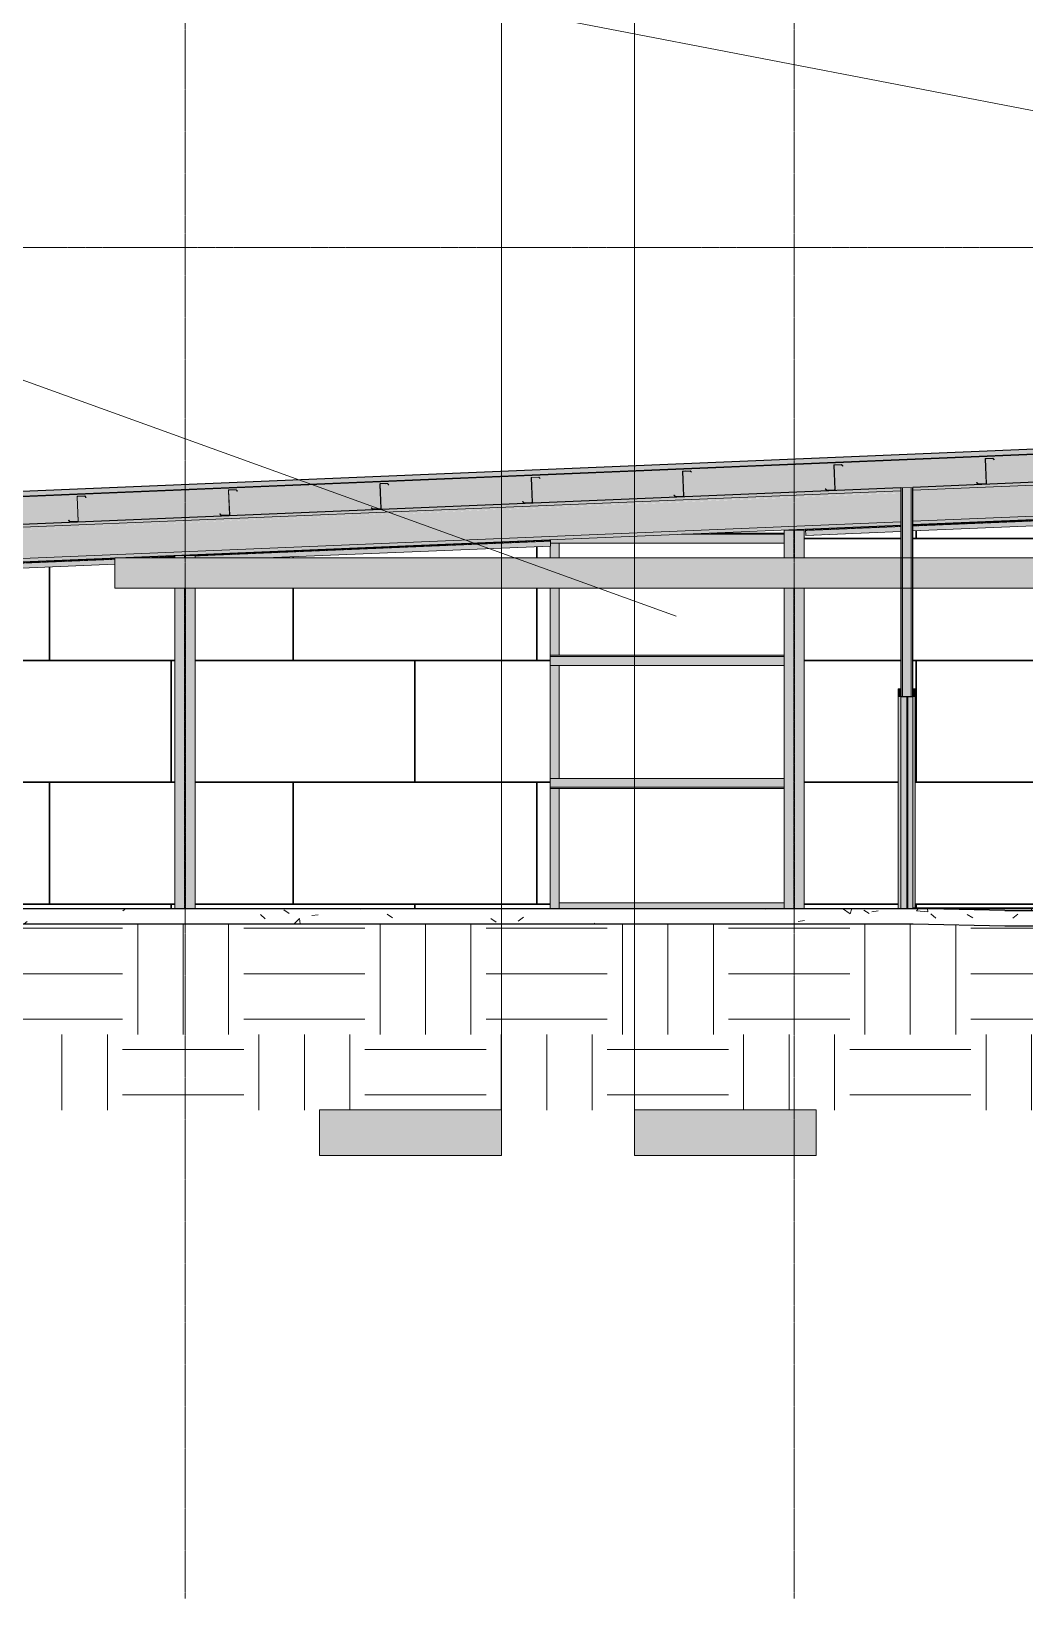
# Model space of a CAD drawing. Header units: inches. Extents: x 21380 to 98133, y -290 to 853.
# Drawn here: x 22253 to 22646, y -273 to 347 of the extents above; entities that cross this region are included whole.
import ezdxf

# ---------------------------------------------------------------- set-up
doc = ezdxf.new("R2010")
doc.units = ezdxf.units.IN
doc.header["$MEASUREMENT"] = 0
doc.linetypes.add('Grid Line 1_2_', pattern=[0.875, 0.5, -0.125, 0.125, -0.125])
doc.linetypes.add('Hidden 1_8_', pattern=[0.1875, 0.125, -0.0625])
for name, color, linetype, lineweight in [('A-ANNO-IDEN', 131, 'Continuous', 9), ('A-CLNG', 13, 'Continuous', 9), ('A-CLNG-PATT', 13, 'Continuous', 25), ('A-DOOR', 31, 'Continuous', 9), ('A-DOOR-FRAM', 31, 'Continuous', 9), ('A-FLOR', 192, 'Continuous', 9), ('A-FLOR-LEVL', 51, 'Continuous', 9), ('A-FLOR-PATT', 8, 'Continuous', 25), ('A-GLAZ-CWMG', 51, 'Continuous', 9), ('A-ROOF', 132, 'Continuous', 9), ('A-WALL', 113, 'Continuous', 9), ('A-WALL-PATT', 111, 'Continuous', 25), ('C-TOPO', 7, 'Continuous', 9), ('G-ANNO-SYMB', 111, 'Continuous', 9), ('I-WALL', 2, 'Continuous', 9), ('M-HVAC-DUCT', 70, 'Continuous', 9), ('S-BEAM', 12, 'Continuous', 9), ('S-COLS', 52, 'Continuous', 9), ('S-GRID', 1, 'Continuous', 9)]:
    doc.layers.add(name, color=color, linetype=linetype, lineweight=lineweight)
pattern_1 = [(45, (22097.104, 100.19), (-19.007, 19.007), []), (45, (22097.104, 128.99), (-19.007, 19.007), [])]

# ---------------------------------------------------------------- blocks, each defined once
blk = doc.blocks.new('Struct_Xcel_Sports Complex_rvt-1-Building Section - East_West looking North')
at = {"layer": 'A-FLOR-PATT', "lineweight": 9}
h = blk.add_hatch(dxfattribs=at)
h.set_pattern_fill('FP_9', style=0, pattern_type=2)
h.set_pattern_definition([(50, (22097.104, 100.19), (55.0854, -4.8198), [5.76, -63.36]), (355, (22097.104, 100.19), (-10.6557, 57.7685), [4.608, -50.688]), (100.451, (22101.695, 99.787), (44.4295, 52.9487), [4.895, -53.848]), (46.184, (22097.104, 115.55), (81.9644, -12.712), [8.64, -95.04]), (96.636, (22103.935, 114.49), (71.7815, 74.812), [7.343, -80.772]), (351.184, (22097.1, 115.55), (71.782, 74.812), [6.912, -76.032]), (21, (22104.784, 111.71), (45.842, -30.9215), [5.76, -63.36]), (326, (22104.784, 111.71), (18.687, 55.6915), [4.608, -50.688]), (71.451, (22108.605, 109.13), (64.529, 24.77), [4.895, -53.848]), (37.5, (22097.104, 100.189), (0.9339, 25.5668), [2.534, -47.539, 2.534, -48.922, -50.88]), (37.5, (22097.104, 100.189), (0.9339, 25.5668), [-101.53, 2.534, -48.346]), (7.5, (22097.104, 100.19), (20.204, 30.2913), [2.534, -26.803, 2.534, -46.387, -19.392]), (7.5, (22097.104, 100.19), (20.204, 30.2913), [-78.259, 2.534, -16.858]), (327.5, (22079.978, 100.19), (40.9978, -1.7324), [2.534, -16.666, 2.534, -57.37, -79.488]), (327.5, (22079.978, 100.19), (40.9978, -1.7324), [-79.104, 2.534, -76.954]), (317.5, (22072.298, 100.19), (44.7889, 7.6878), [2.534, -22.426, 2.534, -37.248, -56.448]), (317.5, (22072.298, 100.19), (44.7889, 7.6878), [-64.742, 2.534, -53.914])])
h.paths.add_polyline_path([(22638.66, -6.76), (22737.3, -6.76), (22772.64, -6), (22772.64, -0.02), (22737.3, -0.76), (22638.66, -0.76), (22602.28, 0), (22066.14, 0), (22066.14, -6), (22602.28, -6)], flags=0)
at = {"layer": 'A-FLOR', "color": 250, "lineweight": 25}
for p, q in [((22066.14, 0), (22602.28, 0)), ((22066.14, -6), (22602.28, -6)), ((22638.66, -0.76), (22602.28, 0)), ((22602.28, -6), (22638.66, -6.76)), ((22638.66, -0.76), (22737.3, -0.76)), ((22638.66, -6.76), (22737.3, -6.76))]:
    blk.add_line(p, q, dxfattribs=at)
blk = doc.blocks.new('Single-Flush - 36_ x 84_-1318930-Building Section - East_West looking North')
at = {"layer": 'A-DOOR', "lineweight": 13}
blk.add_hatch(color=256, dxfattribs=at).paths.add_polyline_path([(22600.15, 0), (22602.15, 0), (22602.15, 84), (22600.15, 84), (22600.15, 76.43)], flags=0)
at = {"layer": 'A-DOOR-FRAM', "lineweight": 13}
for points in [[(22597.4, 84), (22597.4, 87), (22596.4, 87), (22596.4, 84)], [(22602.15, 84), (22603.15, 84), (22603.15, 87), (22602.15, 87)], [(22597.4, 0), (22597.4, 84), (22596.4, 84), (22596.4, 0)], [(22602.28, 0), (22603.15, 0), (22603.15, 84), (22602.15, 84), (22602.15, 0)]]:
    blk.add_hatch(color=256, dxfattribs=at).paths.add_polyline_path(points, flags=0)
at = {"layer": 'A-DOOR', "lineweight": 13}
for p, q in [((22600.15, 0), (22600.15, 84)), ((22600.15, 84), (22602.15, 84)), ((22602.15, 84), (22602.15, 0)), ((22600.15, 0), (22602.15, 0))]:
    blk.add_line(p, q, dxfattribs=at)
at = {"layer": 'A-DOOR-FRAM', "lineweight": 13}
for p, q in [((22596.4, 84), (22596.4, 87)), ((22596.4, 87), (22597.4, 87)), ((22597.4, 87), (22597.4, 84)), ((22602.15, 87), (22602.15, 84)), ((22603.15, 87), (22602.15, 87)), ((22603.15, 84), (22603.15, 87)), ((22596.4, 84), (22597.4, 84)), ((22603.15, 84), (22602.15, 84))]:
    blk.add_line(p, q, dxfattribs=at)
at = {"layer": 'A-DOOR-FRAM'}
for p, q in [((22596.4, 0), (22596.4, 84)), ((22597.4, 84), (22597.4, 0)), ((22603.15, 84), (22603.15, 0))]:
    blk.add_line(p, q, dxfattribs=at)
blk = doc.blocks.new('W-Wide Flange - 1_-5_-1401438-Building Section - East_West looking North')
at = {"layer": 'S-BEAM'}
h = blk.add_hatch(color=256, dxfattribs=at)
h.paths.add_polyline_path([(22084.45, 144.09), (22597.4, 165.46), (22597.4, 166.57), (22084.4, 145.19), (22084.44, 144.24)], flags=0)
h.paths.add_polyline_path([(22602.15, 165.66), (22768.86, 172.6), (22768.82, 173.71), (22602.15, 166.74), (22602.15, 166.57)], flags=0)
h = blk.add_hatch(color=256, dxfattribs=at)
h.paths.add_polyline_path([(22084.48, 143.2), (22597.4, 164.63), (22597.4, 165.46), (22084.45, 144.06), (22084.47, 143.43)], flags=0)
h.paths.add_polyline_path([(22602.15, 164.77), (22768.9, 171.72), (22768.86, 172.6), (22602.15, 165.63), (22602.15, 164.82)], flags=0)
h = blk.add_hatch(color=256, dxfattribs=at)
h.paths.add_polyline_path([(22084.92, 132.71), (22597.4, 154.06), (22597.4, 164.57), (22084.48, 143.2), (22084.82, 135.02)], flags=0)
h.paths.add_polyline_path([(22602.15, 154.26), (22769.34, 161.22), (22768.86, 171.71), (22602.15, 164.77), (22602.15, 154.56)], flags=0)
h = blk.add_hatch(color=256, dxfattribs=at)
h.paths.add_polyline_path([(22084.96, 131.82), (22597.4, 153.22), (22597.4, 154.06), (22084.92, 132.71), (22084.96, 131.85)], flags=0)
h.paths.add_polyline_path([(22602.15, 153.37), (22769.37, 160.37), (22769.34, 161.22), (22602.15, 154.26), (22602.15, 153.38)], flags=0)
h = blk.add_hatch(color=256, dxfattribs=at)
h.paths.add_polyline_path([(22085.01, 130.46), (22597.4, 151.81), (22597.4, 153.17), (22084.96, 131.82)], flags=0)
h.paths.add_polyline_path([(22602.15, 152.01), (22769.43, 158.98), (22769.38, 160.34), (22602.15, 153.37)], flags=0)
for p, q in [((22602.15, 165.66), (22768.86, 172.6)), ((22768.82, 173.71), (22768.86, 172.6)), ((22768.86, 172.6), (22768.9, 171.72)), ((22768.9, 171.72), (22769.34, 161.22)), ((22084.45, 144.09), (22597.4, 165.46)), ((22602.15, 153.37), (22769.38, 160.34)), ((22602.15, 152.01), (22769.43, 158.98)), ((22769.34, 161.22), (22769.38, 160.34)), ((22769.38, 160.34), (22769.43, 158.98)), ((22084.96, 131.82), (22597.4, 153.17)), ((22085.01, 130.46), (22597.4, 151.81)), ((22084.45, 144.09), (22084.4, 145.19)), ((22084.48, 143.2), (22084.45, 144.09)), ((22084.92, 132.71), (22084.48, 143.2)), ((22084.96, 131.82), (22084.92, 132.71)), ((22085.01, 130.46), (22084.96, 131.82))]:
    blk.add_line(p, q, dxfattribs=at)
blk = doc.blocks.new('Girt_Z - 10_D-V14-Building Section - East_West looking North')
at = {"layer": 'S-BEAM'}
h = blk.add_hatch(dxfattribs=at)
h.set_pattern_fill('FP_1', color=256, style=0, pattern_type=2)
h.set_pattern_definition(pattern_1)
h.paths.add_polyline_path([(22627.94, 168.09), (22631.31, 168.23), (22631.12, 168.34), (22627.98, 168.21), (22627.51, 168.72), (22627.43, 168.65)], flags=0)
h.paths.add_polyline_path([(22631.31, 168.23), (22630.9, 178.04), (22630.79, 178.03), (22631.19, 168.42)], flags=0)
h.paths.add_polyline_path([(22634.33, 177.72), (22634.41, 177.8), (22633.91, 178.35), (22630.97, 178.23), (22630.97, 178.12), (22633.86, 178.24)], flags=0)
at = {"layer": 'S-BEAM', "lineweight": 15}
for p, q in [((22630.79, 178.03), (22631.19, 168.42)), ((22631.31, 168.23), (22630.9, 178.04)), ((22633.91, 178.35), (22630.97, 178.23)), ((22630.97, 178.12), (22633.86, 178.24)), ((22633.86, 178.24), (22634.33, 177.72)), ((22633.91, 178.35), (22634.41, 177.8)), ((22634.33, 177.72), (22634.41, 177.8)), ((22627.51, 168.72), (22627.43, 168.65)), ((22627.43, 168.65), (22627.94, 168.09)), ((22627.98, 168.21), (22627.51, 168.72)), ((22627.94, 168.09), (22631.31, 168.23)), ((22631.12, 168.34), (22627.98, 168.21))]:
    blk.add_line(p, q, dxfattribs=at)
for centre, radius, start, end in [((22630.98, 178.04), 0.187, 92.38594, 182.38594), ((22630.98, 178.04), 0.0782, 94.50866, 182.38594), ((22631.11, 168.41), 0.0782, 275.42831, 2.38594)]:
    blk.add_arc(centre, radius, start, end, dxfattribs=at)
blk = doc.blocks.new('Girt_Z - 10_D-V15-Building Section - East_West looking North')
at = {"layer": 'S-BEAM', "lineweight": 15}
for p, q in [((22570.84, 175.54), (22571.24, 165.92)), ((22571.36, 165.74), (22570.95, 175.54)), ((22573.96, 175.85), (22571.02, 175.73)), ((22571.02, 175.62), (22573.91, 175.74)), ((22573.91, 175.74), (22574.38, 175.23)), ((22573.96, 175.85), (22574.46, 175.3)), ((22574.38, 175.23), (22574.46, 175.3)), ((22567.56, 166.22), (22567.48, 166.15)), ((22567.48, 166.15), (22567.99, 165.6)), ((22568.04, 165.71), (22567.56, 166.22)), ((22567.99, 165.6), (22571.36, 165.74)), ((22571.17, 165.84), (22568.04, 165.71))]:
    blk.add_line(p, q, dxfattribs=at)
for centre, radius, start, end in [((22571.03, 175.54), 0.187, 92.38594, 182.38594), ((22571.03, 175.54), 0.0782, 94.50866, 182.38594), ((22571.17, 165.92), 0.0782, 275.42831, 2.38594)]:
    blk.add_arc(centre, radius, start, end, dxfattribs=at)
blk = doc.blocks.new('Girt_Z - 10_D-V16-Building Section - East_West looking North')
at = {"layer": 'S-BEAM'}
h = blk.add_hatch(dxfattribs=at)
h.set_pattern_fill('FP_1', color=256, style=0, pattern_type=2)
h.set_pattern_definition(pattern_1)
h.paths.add_polyline_path([(22508.04, 163.1), (22511.41, 163.24), (22511.23, 163.34), (22508.09, 163.21), (22507.62, 163.73), (22507.54, 163.65)], flags=0)
h.paths.add_polyline_path([(22511.41, 163.24), (22511, 173.04), (22510.9, 173.04), (22511.3, 163.42)], flags=0)
h.paths.add_polyline_path([(22514.43, 172.73), (22514.52, 172.8), (22514.01, 173.36), (22511.08, 173.23), (22511.08, 173.12), (22513.96, 173.24)], flags=0)
at = {"layer": 'S-BEAM', "lineweight": 15}
for p, q in [((22510.9, 173.04), (22511.3, 163.42)), ((22511.41, 163.24), (22511, 173.04)), ((22514.01, 173.36), (22511.08, 173.23)), ((22511.08, 173.12), (22513.96, 173.24)), ((22513.96, 173.24), (22514.43, 172.73)), ((22514.01, 173.36), (22514.52, 172.8)), ((22514.43, 172.73), (22514.52, 172.8)), ((22507.62, 163.73), (22507.54, 163.65)), ((22507.54, 163.65), (22508.04, 163.1)), ((22508.09, 163.21), (22507.62, 163.73)), ((22508.04, 163.1), (22511.41, 163.24)), ((22511.23, 163.34), (22508.09, 163.21))]:
    blk.add_line(p, q, dxfattribs=at)
for centre, radius, start, end in [((22511.08, 173.05), 0.187, 92.38594, 182.38594), ((22511.08, 173.05), 0.0782, 94.50866, 182.38594), ((22511.22, 163.42), 0.0782, 275.42831, 2.38594)]:
    blk.add_arc(centre, radius, start, end, dxfattribs=at)
blk = doc.blocks.new('Girt_Z - 10_D-V17-Building Section - East_West looking North')
at = {"layer": 'S-BEAM', "lineweight": 15}
for p, q in [((22450.95, 170.54), (22451.35, 160.92)), ((22451.47, 160.74), (22451.06, 170.55)), ((22454.06, 170.86), (22451.13, 170.74)), ((22451.13, 170.63), (22454.02, 170.75)), ((22454.02, 170.75), (22454.49, 170.23)), ((22454.06, 170.86), (22454.57, 170.3)), ((22454.49, 170.23), (22454.57, 170.3)), ((22447.67, 161.23), (22447.59, 161.15)), ((22447.59, 161.15), (22448.09, 160.6)), ((22448.14, 160.71), (22447.67, 161.23)), ((22448.09, 160.6), (22451.47, 160.74)), ((22451.28, 160.84), (22448.14, 160.71))]:
    blk.add_line(p, q, dxfattribs=at)
for centre, radius, start, end in [((22451.13, 170.55), 0.187, 92.38594, 182.38594), ((22451.13, 170.55), 0.0782, 94.50866, 182.38594), ((22451.27, 160.92), 0.0782, 275.42831, 2.38594)]:
    blk.add_arc(centre, radius, start, end, dxfattribs=at)
blk = doc.blocks.new('Girt_Z - 10_D-V18-Building Section - East_West looking North')
at = {"layer": 'S-BEAM'}
h = blk.add_hatch(dxfattribs=at)
h.set_pattern_fill('FP_1', color=256, style=0, pattern_type=2)
h.set_pattern_definition(pattern_1)
h.paths.add_polyline_path([(22388.15, 158.1), (22391.52, 158.24), (22391.33, 158.34), (22388.19, 158.21), (22387.72, 158.73), (22387.64, 158.66)], flags=0)
h.paths.add_polyline_path([(22391.52, 158.24), (22391.11, 168.05), (22391, 168.04), (22391.4, 158.43)], flags=0)
h.paths.add_polyline_path([(22394.54, 167.73), (22394.62, 167.81), (22394.11, 168.36), (22391.18, 168.24), (22391.18, 168.13), (22394.07, 168.25)], flags=0)
at = {"layer": 'S-BEAM', "lineweight": 15}
for p, q in [((22391, 168.04), (22391.4, 158.43)), ((22391.52, 158.24), (22391.11, 168.05)), ((22394.11, 168.36), (22391.18, 168.24)), ((22391.18, 168.13), (22394.07, 168.25)), ((22394.07, 168.25), (22394.54, 167.73)), ((22394.11, 168.36), (22394.62, 167.81)), ((22394.54, 167.73), (22394.62, 167.81)), ((22387.72, 158.73), (22387.64, 158.66)), ((22387.64, 158.66), (22388.15, 158.1)), ((22388.19, 158.21), (22387.72, 158.73)), ((22388.15, 158.1), (22391.52, 158.24)), ((22391.33, 158.34), (22388.19, 158.21))]:
    blk.add_line(p, q, dxfattribs=at)
for centre, radius, start, end in [((22391.19, 168.05), 0.187, 92.38594, 182.38594), ((22391.19, 168.05), 0.0782, 94.50866, 182.38594), ((22391.32, 158.42), 0.0782, 275.42831, 2.38594)]:
    blk.add_arc(centre, radius, start, end, dxfattribs=at)
blk = doc.blocks.new('Rectangular Mullion - Profile_Polycarbonate_Lower-1037133-Building Section - East_West looking North')
at = {"layer": 'A-GLAZ-CWMG'}
blk.add_hatch(color=256, dxfattribs=at).paths.add_polyline_path([(22503.78, 0), (22551.14, 0), (22551.14, 2.24), (22462.14, 2.24), (22462.14, 0)], flags=0)
for p in [(22462.14, 0), (22551.14, 2.24)]:
    blk.add_line(p, (22462.14, 2.24), dxfattribs=at)
blk = doc.blocks.new('Rectangular Mullion - Profile_Polycarbonate_right-1393720-Building Section - East_West looking North')
at = {"layer": 'A-GLAZ-CWMG'}
h = blk.add_hatch(color=256, dxfattribs=at)
h.paths.add_polyline_path([(22458.52, 0), (22462.14, 0), (22462.14, 47.57), (22458.52, 47.57)], flags=0)
h.paths.add_polyline_path([(22462.14, 51.55), (22462.14, 96.32), (22458.52, 96.32), (22458.52, 51.55)], flags=0)
h.paths.add_polyline_path([(22458.52, 100.3), (22462.14, 100.3), (22462.14, 126.82), (22458.52, 126.82), (22458.52, 115.49)], flags=0)
h.paths.add_polyline_path([(22458.68, 138.82), (22462.14, 138.82), (22462.14, 144.69), (22458.63, 144.69), (22458.67, 143.53), (22458.52, 143.52), (22458.52, 138.82), (22458.67, 138.82)], flags=0)
h.paths.add_polyline_path([(22458.52, 171.91), (22458.62, 171.95), (22458.52, 171.95)], flags=0)
for p, q in [((22458.65, 171.92), (22458.52, 172.04)), ((22462.14, 138.82), (22462.14, 144.69)), ((22462.14, 100.3), (22462.14, 126.82)), ((22462.14, 51.53), (22462.14, 96.35)), ((22462.14, 0), (22462.14, 47.57))]:
    blk.add_line(p, q, dxfattribs=at)
blk = doc.blocks.new('W-Wide Flange-Column - B3_A-1393576-Building Section - East_West looking North')
at = {"layer": 'S-COLS', "linetype": 'Hidden 1_8_'}
for p, q in [((22313.73, 138.82), (22313.73, 139.83)), ((22314.05, 139.83), (22314.05, 138.82)), ((22313.73, 0), (22313.73, 126.82)), ((22314.05, 126.82), (22314.05, 0))]:
    blk.add_line(p, q, dxfattribs=at)
blk = doc.blocks.new('W-Wide Flange-Column - B3_A-1393577-Building Section - East_West looking North')
at = {"layer": 'S-COLS', "linetype": 'Hidden 1_8_'}
for p, q in [((22554.98, 138.82), (22554.98, 149.88)), ((22555.3, 149.88), (22555.3, 138.82)), ((22554.98, 0), (22554.98, 126.82)), ((22555.3, 126.82), (22555.3, 0))]:
    blk.add_line(p, q, dxfattribs=at)
blk = doc.blocks.new('Girt_Z - 10_D-1390502-Building Section - East_West looking North')
at = {"layer": 'S-BEAM'}
h = blk.add_hatch(color=256, dxfattribs=at)
h.paths.add_polyline_path([(22328.2, 155.6), (22331.57, 155.75), (22331.38, 155.85), (22328.24, 155.72), (22327.77, 156.23), (22327.69, 156.16)], flags=0)
h.paths.add_polyline_path([(22331.57, 155.75), (22331.16, 165.55), (22331.05, 165.54), (22331.45, 155.93)], flags=0)
h.paths.add_polyline_path([(22334.59, 165.23), (22334.67, 165.31), (22334.17, 165.86), (22331.23, 165.74), (22331.23, 165.63), (22334.12, 165.75)], flags=0)
at = {"layer": 'S-BEAM', "lineweight": 15}
for p, q in [((22331.05, 165.54), (22331.45, 155.93)), ((22331.57, 155.75), (22331.16, 165.55)), ((22334.17, 165.86), (22331.23, 165.74)), ((22331.23, 165.63), (22334.12, 165.75)), ((22334.12, 165.75), (22334.59, 165.23)), ((22334.17, 165.86), (22334.67, 165.31)), ((22334.59, 165.23), (22334.67, 165.31)), ((22327.77, 156.23), (22327.69, 156.16)), ((22327.69, 156.16), (22328.2, 155.6)), ((22328.24, 155.72), (22327.77, 156.23)), ((22328.2, 155.6), (22331.57, 155.75)), ((22331.38, 155.85), (22328.24, 155.72))]:
    blk.add_line(p, q, dxfattribs=at)
for centre, radius, start, end in [((22331.24, 165.55), 0.187, 92.38594, 182.38594), ((22331.24, 165.55), 0.0782, 94.50866, 182.38594), ((22331.37, 155.92), 0.0782, 275.42831, 2.38594)]:
    blk.add_arc(centre, radius, start, end, dxfattribs=at)
blk = doc.blocks.new('Girt_C - 8_D-1405501-Building Section - East_West looking North')
at = {"layer": 'S-BEAM'}
for points in [[(22503.78, 51.37), (22551.14, 51.43), (22551.14, 51.55), (22458.52, 51.5), (22458.52, 51.37)], [(22551.14, 48.05), (22551.14, 51.37), (22458.52, 51.37), (22458.52, 48.05), (22503.78, 48.05)], [(22551.14, 47.57), (22551.14, 48.05), (22458.52, 48.05), (22458.52, 47.57), (22503.78, 47.57)]]:
    blk.add_hatch(color=256, dxfattribs=at).paths.add_polyline_path(points, flags=0)
for p, q in [((22551.14, 51.55), (22458.52, 51.55)), ((22458.52, 48.05), (22551.14, 48.05)), ((22551.14, 47.57), (22458.52, 47.57))]:
    blk.add_line(p, q, dxfattribs=at)
blk = doc.blocks.new('Girt_C - 8_D-1405502-Building Section - East_West looking North')
at = {"layer": 'S-BEAM'}
for points in [[(22503.78, 99.82), (22551.14, 99.82), (22551.14, 100.3), (22458.52, 100.3), (22458.52, 99.82)], [(22503.78, 96.51), (22551.14, 96.51), (22551.14, 99.82), (22458.52, 99.82), (22458.52, 96.51)], [(22551.14, 96.32), (22551.14, 96.51), (22458.52, 96.47), (22458.52, 96.32), (22503.78, 96.32)]]:
    blk.add_hatch(color=256, dxfattribs=at).paths.add_polyline_path(points, flags=0)
for p, q in [((22551.14, 100.3), (22458.52, 100.3)), ((22551.14, 99.82), (22458.52, 99.82)), ((22458.52, 96.32), (22551.14, 96.32))]:
    blk.add_line(p, q, dxfattribs=at)
blk = doc.blocks.new('Girt_C - 8_D-1405515-Building Section - East_West looking North')
at = {"layer": 'S-BEAM'}
for points in [[(22458.67, 144.88), (22551.14, 144.88), (22551.14, 148.19), (22510.49, 148.19), (22458.58, 145.98), (22458.62, 144.88)], [(22468.69, 144.69), (22551.14, 144.74), (22551.14, 144.88), (22458.63, 144.79), (22458.67, 144.69)], [(22551.14, 148.19), (22551.14, 148.67), (22522.09, 148.67), (22510.49, 148.19), (22547.65, 148.19)]]:
    blk.add_hatch(color=256, dxfattribs=at).paths.add_polyline_path(points, flags=0)
for p, q in [((22458.63, 144.69), (22551.14, 144.69)), ((22551.14, 148.19), (22510.49, 148.19)), ((22551.14, 148.67), (22522.09, 148.67))]:
    blk.add_line(p, q, dxfattribs=at)
blk = doc.blocks.new('L-Angle - L2-1_2X1-1_2X3_16-1401440-Building Section - East_West looking North')
at = {"layer": 'S-BEAM'}
h = blk.add_hatch(color=256, dxfattribs=at)
h.paths.add_polyline_path([(22309.89, 139.83), (22316.27, 139.91), (22458.58, 145.89), (22458.58, 146.02), (22310.77, 139.87)], flags=0)
h.paths.add_polyline_path([(22084.4, 130.25), (22286.02, 138.72), (22286.02, 138.82), (22290.19, 138.82), (22309.89, 139.71), (22309.89, 139.83), (22084.39, 130.38), (22084.4, 130.25)], flags=0)
h = blk.add_hatch(color=256, dxfattribs=at)
h.paths.add_polyline_path([(22084.41, 130.06), (22286.02, 138.53), (22286.02, 138.65), (22084.4, 130.19), (22084.4, 130.11)], flags=0)
h.paths.add_polyline_path([(22290.34, 138.82), (22294.69, 138.82), (22309.89, 139.52), (22309.89, 139.64), (22290.27, 138.82)], flags=0)
h.paths.add_polyline_path([(22317.89, 139.79), (22458.59, 145.7), (22458.58, 145.84), (22316.29, 139.83), (22317.89, 139.81)], flags=0)
h = blk.add_hatch(color=256, dxfattribs=at)
h.paths.add_polyline_path([(22084.49, 128.12), (22286.02, 136.52), (22286.02, 138.46), (22084.41, 130.06)], flags=0)
h.paths.add_polyline_path([(22294.69, 138.82), (22309.89, 138.82), (22309.89, 139.45), (22302, 139.12)], flags=0)
h.paths.add_polyline_path([(22341.23, 138.82), (22458.67, 143.71), (22458.58, 145.65), (22317.89, 139.79), (22317.89, 138.82), (22337.09, 138.82)], flags=0)
h = blk.add_hatch(color=256, dxfattribs=at)
h.paths.add_polyline_path([(22084.49, 127.94), (22286.02, 136.4), (22286.02, 136.52), (22084.49, 128.07), (22084.49, 127.94)], flags=0)
h.paths.add_polyline_path([(22341.23, 138.82), (22345.86, 138.83), (22458.68, 143.58), (22458.67, 143.71), (22345.86, 139.01)], flags=0)
for p, q in [((22314.39, 139.83), (22458.58, 145.84)), ((22345.73, 138.82), (22458.68, 143.53)), ((22345.73, 138.82), (22458.68, 143.53)), ((22458.58, 146.02), (22458.58, 145.84)), ((22458.58, 145.84), (22458.59, 145.65)), ((22458.59, 145.65), (22458.67, 143.71)), ((22458.67, 143.71), (22458.68, 143.53)), ((22084.4, 130.25), (22286.02, 138.65)), ((22290.19, 138.82), (22309.89, 139.64)), ((22084.39, 130.43), (22085.01, 130.46)), ((22084.4, 130.25), (22084.39, 130.43)), ((22084.49, 127.94), (22286.02, 136.33)), ((22084.49, 127.94), (22286.02, 136.33)), ((22084.41, 130.06), (22084.4, 130.25)), ((22084.49, 128.12), (22084.41, 130.06)), ((22084.49, 127.94), (22084.49, 128.12))]:
    blk.add_line(p, q, dxfattribs=at)
at = {"layer": 'S-BEAM', "linetype": 'Hidden 1_8_'}
for p, q in [((22317.89, 139.66), (22458.6, 145.52)), ((22084.41, 129.93), (22286.02, 138.33)), ((22297.69, 138.82), (22309.89, 139.33))]:
    blk.add_line(p, q, dxfattribs=at)
blk = doc.blocks.new('L-Angle - L2-1_2X1-1_2X3_16-1401102-Building Section - East_West looking North')
at = {"layer": 'S-BEAM'}
h = blk.add_hatch(color=256, dxfattribs=at)
h.paths.add_polyline_path([(22559.63, 150.05), (22597.4, 151.71), (22597.4, 151.81), (22559.63, 150.19), (22559.63, 150.05)], flags=0)
h.paths.add_polyline_path([(22602.15, 151.82), (22758.54, 158.39), (22758.54, 158.52), (22602.15, 151.9), (22602.15, 151.82)], flags=0)
h = blk.add_hatch(color=256, dxfattribs=at)
h.paths.add_polyline_path([(22559.64, 149.86), (22597.4, 151.52), (22597.4, 151.62), (22559.64, 149.99), (22559.64, 149.91)], flags=0)
h.paths.add_polyline_path([(22602.15, 151.63), (22758.55, 158.2), (22758.54, 158.33), (22602.15, 151.76), (22602.15, 151.67)], flags=0)
h = blk.add_hatch(color=256, dxfattribs=at)
h.paths.add_polyline_path([(22559.72, 147.92), (22597.4, 149.49), (22597.4, 151.43), (22559.64, 149.86), (22559.65, 149.67)], flags=0)
h.paths.add_polyline_path([(22602.15, 149.69), (22758.63, 156.21), (22758.54, 158.15), (22602.15, 151.63), (22602.15, 149.86)], flags=0)
h = blk.add_hatch(color=256, dxfattribs=at)
h.paths.add_polyline_path([(22559.73, 147.74), (22597.4, 149.39), (22597.4, 149.49), (22559.72, 147.88), (22559.73, 147.74)], flags=0)
h.paths.add_polyline_path([(22602.15, 149.5), (22758.64, 156.08), (22758.55, 156.21), (22758.2, 156.19), (22602.15, 149.63), (22602.15, 149.51)], flags=0)
for p, q in [((22602.15, 151.82), (22758.54, 158.34)), ((22602.15, 149.5), (22758.64, 156.02)), ((22602.15, 149.5), (22758.64, 156.02)), ((22758.54, 158.52), (22758.54, 158.34)), ((22758.54, 158.34), (22758.55, 158.15)), ((22758.55, 158.15), (22758.63, 156.21)), ((22758.63, 156.21), (22758.64, 156.02)), ((22559.63, 150.05), (22597.4, 151.62)), ((22559.63, 150.05), (22559.63, 150.23)), ((22559.64, 149.86), (22559.63, 150.05)), ((22559.72, 147.92), (22559.64, 149.86)), ((22559.73, 147.74), (22597.4, 149.31)), ((22559.73, 147.74), (22597.4, 149.31)), ((22559.73, 147.74), (22559.72, 147.92))]:
    blk.add_line(p, q, dxfattribs=at)
at = {"layer": 'S-BEAM', "linetype": 'Hidden 1_8_'}
for p, q in [((22602.15, 151.51), (22758.56, 158.02)), ((22559.65, 149.74), (22597.4, 151.31))]:
    blk.add_line(p, q, dxfattribs=at)
blk = doc.blocks.new('Section - 3_32_ x 3_8_-18514-Building Section - East_West looking North')
at = {"layer": 'G-ANNO-SYMB'}
blk.add_hatch(color=256, dxfattribs=at).paths.add_polyline_path([(22946.16, -79.66), (22874.16, -79.66), (22874.16, -97.66), (22946.16, -97.66)], flags=0)
for p, q in [((22874.16, -97.66), (22874.16, -79.66)), ((22874.16, -79.66), (22946.16, -79.66)), ((22946.16, -79.66), (22946.16, -97.66)), ((22946.16, -97.66), (22874.16, -97.66))]:
    blk.add_line(p, q, dxfattribs=at)

msp = doc.modelspace()

# ---------------------------------------------------------------- hatches: boundary and pattern name
at = {"layer": 'A-CLNG-PATT', "lineweight": 9}
h = msp.add_hatch(dxfattribs=at)
h.set_pattern_fill('FP_4', color=256, style=0, pattern_type=2)
h.set_pattern_definition([(161.57, (22098.064, 101.149), (-7.680224, -0.00098), [0, -54.643, 6.067, 0]), (18.43, (22096.144, 101.149), (-7.680224, 0.00098), [0, -54.643, 6.067, 0]), (108.43, (22098.064, 101.149), (3.838295, -19.201365), [18.211, -42.499]), (71.57, (22096.144, 101.149), (3.838295, 19.201365), [18.211, -42.499])])
h.paths.add_polyline_path([(22061.62, 144.24), (22772.64, 173.87), (22772.64, 185), (22061.62, 155.38), (22061.62, 154.56)], flags=0)
at = {"layer": 'A-ROOF', "lineweight": 5}
msp.add_hatch(color=256, dxfattribs=at).paths.add_polyline_path([(21994.89, 152.73), (22772.64, 185.13), (22772.64, 187.13), (21994.89, 154.73)], flags=0)
at = {"layer": 'A-WALL-PATT', "lineweight": 9}
h = msp.add_hatch(dxfattribs=at)
h.set_pattern_fill('FP_10', color=256, style=0, pattern_type=2)
h.set_pattern_definition([(90, (22458.51, 98.25), (-193, -193), [48, -145]), (180, (22458.51, 98.25), (-2e-14, -193), [96.25, -96.75]), (270, (22362.26, 146.25), (-193, -193), [48, -145]), (180, (22458.51, 146.25), (-2e-14, -193), [96.25, -96.75]), (270, (22362.01, 146.25), (-193, -193), [48, -145]), (180, (22362.01, 146.25), (-2e-14, -193), [96.25, -96.75]), (90, (22265.76, 98.25), (-193, -193), [48, -145]), (180, (22362.01, 98.25), (-2e-14, -193), [96.25, -96.75]), (90, (22410.51, 146.5), (-193, -193), [48, -145]), (180, (22458.76, 146.5), (-2e-14, -193), [48.25, -144.75]), (180, (22458.76, 194.5), (-2e-14, -193), [48.25, -144.75]), (90, (22314.01, 146.5), (-193, -193), [48, -145]), (180, (22410.26, 146.5), (-2e-14, -193), [96.25, -96.75]), (270, (22410.26, 194.5), (-193, -193), [48, -145]), (180, (22410.26, 194.5), (-2e-14, -193), [96.25, -96.75]), (180, (22313.76, 146.5), (-2e-14, -193), [48, -145]), (270, (22313.76, 194.5), (-193, -193), [48, -145]), (180, (22313.76, 194.5), (-2e-14, -193), [48, -145]), (90, (22458.51, 194.75), (-193, -193), [48, -145]), (180, (22458.51, 194.75), (-2e-14, -193), [96.25, -96.75]), (270, (22362.26, 242.75), (-193, -193), [48, -145]), (180, (22458.51, 242.75), (-2e-14, -193), [96.25, -96.75]), (270, (22362.01, 242.75), (-193, -193), [48, -145]), (180, (22362.01, 242.75), (-2e-14, -193), [96.25, -96.75]), (270, (22265.76, 242.75), (-193, -193), [48, -145]), (180, (22362.01, 194.75), (-2e-14, -193), [96.25, -96.75]), (90, (22410.51, 243), (-193, -193), [48, -145]), (180, (22458.76, 243), (-2e-14, -193), [48.25, -144.75]), (180, (22458.76, 291), (-2e-14, -193), [48.25, -144.75]), (90, (22314.01, 243), (-193, -193), [48, -145]), (180, (22410.26, 243), (-2e-14, -193), [96.25, -96.75]), (270, (22410.26, 291), (-193, -193), [48, -145]), (180, (22410.26, 291), (-2e-14, -193), [96.25, -96.75]), (180, (22313.76, 243), (-2e-14, -193), [48, -145]), (270, (22313.76, 291), (-193, -193), [48, -145]), (180, (22313.76, 291), (-2e-14, -193), [48, -145])])
h.paths.add_polyline_path([(22559.14, 0), (22596.4, 0), (22596.4, 87), (22597.4, 87), (22597.4, 126.82), (22559.14, 126.82), (22559.14, 37.37)], flags=0)
h.paths.add_polyline_path([(22732.14, 0), (22759.14, 0), (22759.14, 126.82), (22602.15, 126.82), (22602.15, 87), (22603.15, 87), (22603.15, 0), (22727.89, 0)], flags=0)
h.paths.add_polyline_path([(22759.14, 158.55), (22772.64, 158.55), (22772.64, 173.87), (22768.82, 173.71), (22769.35, 158.97), (22759.57, 158.57)], flags=0)
h.paths.add_polyline_path([(22724.02, 138.82), (22759.14, 138.82), (22759.14, 158.55), (22758.54, 158.47), (22758.63, 156.02), (22602.15, 149.5), (22602.15, 138.82), (22714.34, 138.82)], flags=0)
h.paths.add_polyline_path([(22591.51, 138.82), (22597.4, 138.82), (22597.4, 149.31), (22559.73, 147.79), (22559.63, 150.23), (22555.27, 150.05), (22555.33, 149.88), (22559.14, 149.88), (22559.14, 138.82), (22573.97, 138.82)], flags=0)
h.paths.add_polyline_path([(22555.27, 175.95), (22772.64, 185), (22772.64, 185.13), (22555.27, 176.08)], flags=0)
h = msp.add_hatch(dxfattribs=at)
h.set_pattern_fill('FP_6', color=256, style=0, pattern_type=2)
h.set_pattern_definition([(90, (23417.92, -287.75), (-193, -193), [48, -145]), (180, (23417.92, -287.75), (-2e-14, -193), [96.25, -96.75]), (270, (23321.67, -239.75), (-193, -193), [48, -145]), (180, (23417.92, -239.75), (-2e-14, -193), [96.25, -96.75]), (270, (23321.42, -239.75), (-193, -193), [48, -145]), (180, (23321.42, -239.75), (-2e-14, -193), [96.25, -96.75]), (90, (23225.17, -287.75), (-193, -193), [48, -145]), (180, (23321.42, -287.75), (-2e-14, -193), [96.25, -96.75]), (90, (23369.92, -239.5), (-193, -193), [48, -145]), (180, (23418.17, -239.5), (-2e-14, -193), [48.25, -144.75]), (180, (23418.17, -191.5), (-2e-14, -193), [48.25, -144.75]), (90, (23273.42, -239.5), (-193, -193), [48, -145]), (180, (23369.67, -239.5), (-2e-14, -193), [96.25, -96.75]), (270, (23369.67, -191.5), (-193, -193), [48, -145]), (180, (23369.67, -191.5), (-2e-14, -193), [96.25, -96.75]), (180, (23273.17, -239.5), (-2e-14, -193), [48, -145]), (270, (23273.17, -191.5), (-193, -193), [48, -145]), (180, (23273.17, -191.5), (-2e-14, -193), [48, -145]), (90, (23417.92, -191.25), (-193, -193), [48, -145]), (180, (23417.92, -191.25), (-2e-14, -193), [96.25, -96.75]), (270, (23321.67, -143.25), (-193, -193), [48, -145]), (180, (23417.92, -143.25), (-2e-14, -193), [96.25, -96.75]), (270, (23321.42, -143.25), (-193, -193), [48, -145]), (180, (23321.42, -143.25), (-2e-14, -193), [96.25, -96.75]), (270, (23225.17, -143.25), (-193, -193), [48, -145]), (180, (23321.42, -191.25), (-2e-14, -193), [96.25, -96.75]), (90, (23369.92, -143), (-193, -193), [48, -145]), (180, (23418.17, -143), (-2e-14, -193), [48.25, -144.75]), (180, (23418.17, -95), (-2e-14, -193), [48.25, -144.75]), (90, (23273.42, -143), (-193, -193), [48, -145]), (180, (23369.67, -143), (-2e-14, -193), [96.25, -96.75]), (270, (23369.67, -95), (-193, -193), [48, -145]), (180, (23369.67, -95), (-2e-14, -193), [96.25, -96.75]), (180, (23273.17, -143), (-2e-14, -193), [48, -145]), (270, (23273.17, -95), (-193, -193), [48, -145]), (180, (23273.17, -95), (-2e-14, -193), [48, -145])])
h.paths.add_polyline_path([(22083.89, 0), (22309.89, 0), (22309.89, 126.82), (22286.02, 126.82), (22286.02, 136.33), (22084.49, 127.99), (22084.41, 130.43), (22085.01, 130.46), (22084.39, 145.19), (22083.89, 145.17), (22083.89, 76.43)], flags=0)
h.paths.add_polyline_path([(22433.59, 0), (22458.52, 0), (22458.52, 126.82), (22317.89, 126.82), (22317.89, 0)], flags=0)
h.paths.add_polyline_path([(22345.73, 138.82), (22458.52, 138.82), (22458.52, 143.52), (22345.86, 138.83)], flags=0)
h.paths.add_polyline_path([(22058.77, 145.5), (22061.62, 145.5), (22061.62, 146.5), (22058.77, 146.38)], flags=0)
h.paths.add_polyline_path([(22058.77, 153.89), (22061.62, 154.01), (22061.62, 155.38), (22458.52, 171.95), (22458.52, 172.04), (22058.77, 155.39), (22058.77, 154.56)], flags=0)
at = {"layer": 'C-TOPO'}
h = msp.add_hatch(dxfattribs=at)
h.set_pattern_fill('FP_2', color=256, style=0, pattern_type=2)
h.set_pattern_definition([(0, (22097.104, 100.19), (48, 48), [48, -48]), (0, (22097.104, 118.19), (48, 48), [48, -48]), (0, (22097.104, 136.19), (48, 48), [48, -48]), (90, (22103.104, 142.19), (-48, 48), [48, -48]), (90, (22121.104, 142.19), (-48, 48), [48, -48]), (90, (22139.104, 142.19), (-48, 48), [48, -48])])
h.paths.add_polyline_path([(22772.64, -79.81), (22772.64, -79.81), (22772.64, -48), (22768.39, -48), (22768.39, -36), (22772.64, -36), (22772.64, -6.02), (22737.3, -6.76), (22637.92, -6.74), (22602.28, -6), (22066.14, -6), (22066.14, -36), (22071.14, -36), (22071.14, -48), (22053.14, -48), (22053.14, -36), (22056.14, -36), (22056.14, 0), (21983.24, 0), (21983.24, -79.81), (22746.21, -79.81)], flags=0)
h.paths.add_polyline_path([(22714.34, -0.74), (22738.03, -0.74), (22772.64, 0), (22602.28, 0), (22638.66, -0.74)], flags=0)
at = {"layer": 'I-WALL', "lineweight": 5}
for points in [[(22601.52, 84), (22601.52, 166.74), (22598.02, 166.59), (22598.02, 84)], [(22597.4, 0), (22599.77, 0), (22599.77, 84), (22597.4, 84), (22597.4, 76.43)], [(22600.15, 0), (22600.15, 84), (22599.77, 84), (22599.77, 0)]]:
    msp.add_hatch(color=256, dxfattribs=at).paths.add_polyline_path(points, flags=0)
at = {"layer": 'M-HVAC-DUCT', "lineweight": 5}
msp.add_hatch(color=256, dxfattribs=at).paths.add_polyline_path([(22286.02, 126.82), (22724.02, 126.82), (22724.02, 138.82), (22286.02, 138.82), (22286.02, 135.02)], flags=0)
at = {"layer": 'S-COLS', "lineweight": 5}
h = msp.add_hatch(color=256, dxfattribs=at)
h.paths.add_polyline_path([(22559.14, 0), (22559.14, 126.82), (22551.14, 126.82), (22551.14, 0)], flags=0)
h.paths.add_polyline_path([(22551.14, 138.82), (22559.14, 138.82), (22559.14, 149.88), (22551.14, 149.88), (22551.14, 144.79)], flags=0)
h = msp.add_hatch(color=256, dxfattribs=at)
h.paths.add_polyline_path([(22317.89, 0), (22317.89, 126.82), (22309.89, 126.82), (22309.89, 0)], flags=0)
h.paths.add_polyline_path([(22309.89, 138.82), (22317.89, 138.82), (22317.89, 139.83), (22309.89, 139.83)], flags=0)

# ---------------------------------------------------------------- linework, layer by layer
at = {"layer": 'A-ANNO-IDEN', "color": 153}
for p, q in [((22865.87, 274.14), (21896.08, 461.28)), ((22508.48, 115.78), (21896.08, 336.89))]:
    msp.add_line(p, q, dxfattribs=at)
at = {"layer": 'A-CLNG', "lineweight": 25}
for p, q in [((22061.62, 155.38), (22780.64, 185.34)), ((22780.64, 174.2), (22602.15, 166.76)), ((22597.4, 166.57), (22061.62, 144.24))]:
    msp.add_line(p, q, dxfattribs=at)
at = {"layer": 'A-FLOR-LEVL', "linetype": 'Grid Line 1_2_'}
for p, q in [((21678.64, 261.75), (26557.32, 261.75)), ((21678.64, 0), (26557.32, 0))]:
    msp.add_line(p, q, dxfattribs=at)
at = {"layer": 'A-ROOF', "lineweight": 25}
for p, q in [((21994.89, 154.73), (22779.95, 187.44)), ((21994.89, 152.73), (22779.95, 185.44))]:
    msp.add_line(p, q, dxfattribs=at)
at = {"layer": 'A-WALL'}
for p, q in [((22555.27, 176.08), (22555.27, 175.95)), ((22458.52, 171.91), (22458.52, 172.04)), ((22602.15, 166.76), (22597.4, 166.57)), ((22598.02, 84), (22598.02, 166.59)), ((22601.52, 84), (22601.52, 166.74)), ((22555.27, 150.05), (22555.27, 149.88)), ((22458.52, 138.82), (22458.52, 143.53)), ((22458.52, 0), (22458.52, 126.82))]:
    msp.add_line(p, q, dxfattribs=at)
at = {"layer": 'C-TOPO', "lineweight": 35}
msp.add_line((22727.89, 0), (22602.28, 0), dxfattribs=at)
at = {"layer": 'C-TOPO'}
msp.add_line((22727.89, 0), (22602.28, 0), dxfattribs=at)
at = {"layer": 'G-ANNO-SYMB'}
for p, q in [((22439.17, 545.16), (22439.17, -79.66)), ((22491.85, 545.16), (22491.85, -79.66))]:
    msp.add_line(p, q, dxfattribs=at)
at = {"layer": 'I-WALL', "lineweight": 25}
for p, q in [((22597.4, 166.57), (22597.4, 84)), ((22602.15, 84), (22602.15, 166.76)), ((22597.4, 84), (22602.15, 84))]:
    msp.add_line(p, q, dxfattribs=at)
at = {"layer": 'I-WALL'}
for p, q in [((22597.4, 0), (22597.4, 84)), ((22599.77, 84), (22599.77, 0))]:
    msp.add_line(p, q, dxfattribs=at)
at = {"layer": 'M-HVAC-DUCT'}
for p, q in [((22286.02, 138.82), (22286.02, 126.82)), ((22724.02, 138.82), (22286.02, 138.82)), ((22724.02, 126.82), (22286.02, 126.82))]:
    msp.add_line(p, q, dxfattribs=at)
at = {"layer": 'S-COLS'}
for p, q in [((22551.14, 149.88), (22551.14, 138.82)), ((22559.14, 149.88), (22551.14, 149.88)), ((22559.14, 149.88), (22559.14, 138.82)), ((22309.89, 139.83), (22309.89, 138.82)), ((22317.89, 139.83), (22309.89, 139.83)), ((22317.89, 139.83), (22317.89, 138.82)), ((22309.89, 126.82), (22309.89, 0)), ((22317.89, 126.82), (22317.89, 0)), ((22551.14, 126.82), (22551.14, 0)), ((22559.14, 126.82), (22559.14, 0))]:
    msp.add_line(p, q, dxfattribs=at)
at = {"layer": 'S-GRID', "linetype": 'Grid Line 1_2_'}
for p, q in [((22313.89, -273.16), (22313.89, 671.89)), ((22555.14, -273.16), (22555.14, 671.89))]:
    msp.add_line(p, q, dxfattribs=at)

# ---------------------------------------------------------------- block references
at = {"lineweight": 5}
msp.add_blockref('Struct_Xcel_Sports Complex_rvt-1-Building Section - East_West looking North', (0, 0), dxfattribs=at)
at = {"layer": 'A-DOOR', "lineweight": 13}
msp.add_blockref('Single-Flush - 36_ x 84_-1318930-Building Section - East_West looking North', (0, 0), dxfattribs=at)
at = {"layer": 'A-GLAZ-CWMG'}
for name in ['Rectangular Mullion - Profile_Polycarbonate_right-1393720-Building Section - East_West looking North', 'Rectangular Mullion - Profile_Polycarbonate_Lower-1037133-Building Section - East_West looking North']:
    msp.add_blockref(name, (0, 0), dxfattribs=at)
at = {"layer": 'G-ANNO-SYMB', "extrusion": (0, 0, -1)}
msp.add_blockref('Section - 3_32_ x 3_8_-18514-Building Section - East_West looking North', (-45313.33, 0), dxfattribs=at)
at = {"layer": 'G-ANNO-SYMB'}
msp.add_blockref('Section - 3_32_ x 3_8_-18514-Building Section - East_West looking North', (-382.3, 0), dxfattribs=at)
at = {"layer": 'S-BEAM'}
for name, p in [('Girt_Z - 10_D-V15-Building Section - East_West looking North', (0, 0)), ('Girt_Z - 10_D-V14-Building Section - East_West looking North', (0, 0)), ('W-Wide Flange - 1_-5_-1401438-Building Section - East_West looking North', (0, 0)), ('Girt_Z - 10_D-V18-Building Section - East_West looking North', (0, 0)), ('Girt_Z - 10_D-V17-Building Section - East_West looking North', (0, 0)), ('Girt_Z - 10_D-V16-Building Section - East_West looking North', (0, 0)), ('Girt_Z - 10_D-1390502-Building Section - East_West looking North', (-59.95, -2.5)), ('Girt_Z - 10_D-1390502-Building Section - East_West looking North', (0, 0)), ('L-Angle - L2-1_2X1-1_2X3_16-1401102-Building Section - East_West looking North', (0, 0)), ('L-Angle - L2-1_2X1-1_2X3_16-1401440-Building Section - East_West looking North', (0, 0)), ('Girt_C - 8_D-1405515-Building Section - East_West looking North', (0, 0)), ('Girt_C - 8_D-1405502-Building Section - East_West looking North', (0, 0)), ('Girt_C - 8_D-1405501-Building Section - East_West looking North', (0, 0))]:
    msp.add_blockref(name, p, dxfattribs=at)
at = {"layer": 'S-COLS', "linetype": 'Hidden 1_8_'}
for name in ['W-Wide Flange-Column - B3_A-1393577-Building Section - East_West looking North', 'W-Wide Flange-Column - B3_A-1393576-Building Section - East_West looking North']:
    msp.add_blockref(name, (0, 0), dxfattribs=at)

doc.saveas('drawing.dxf')
